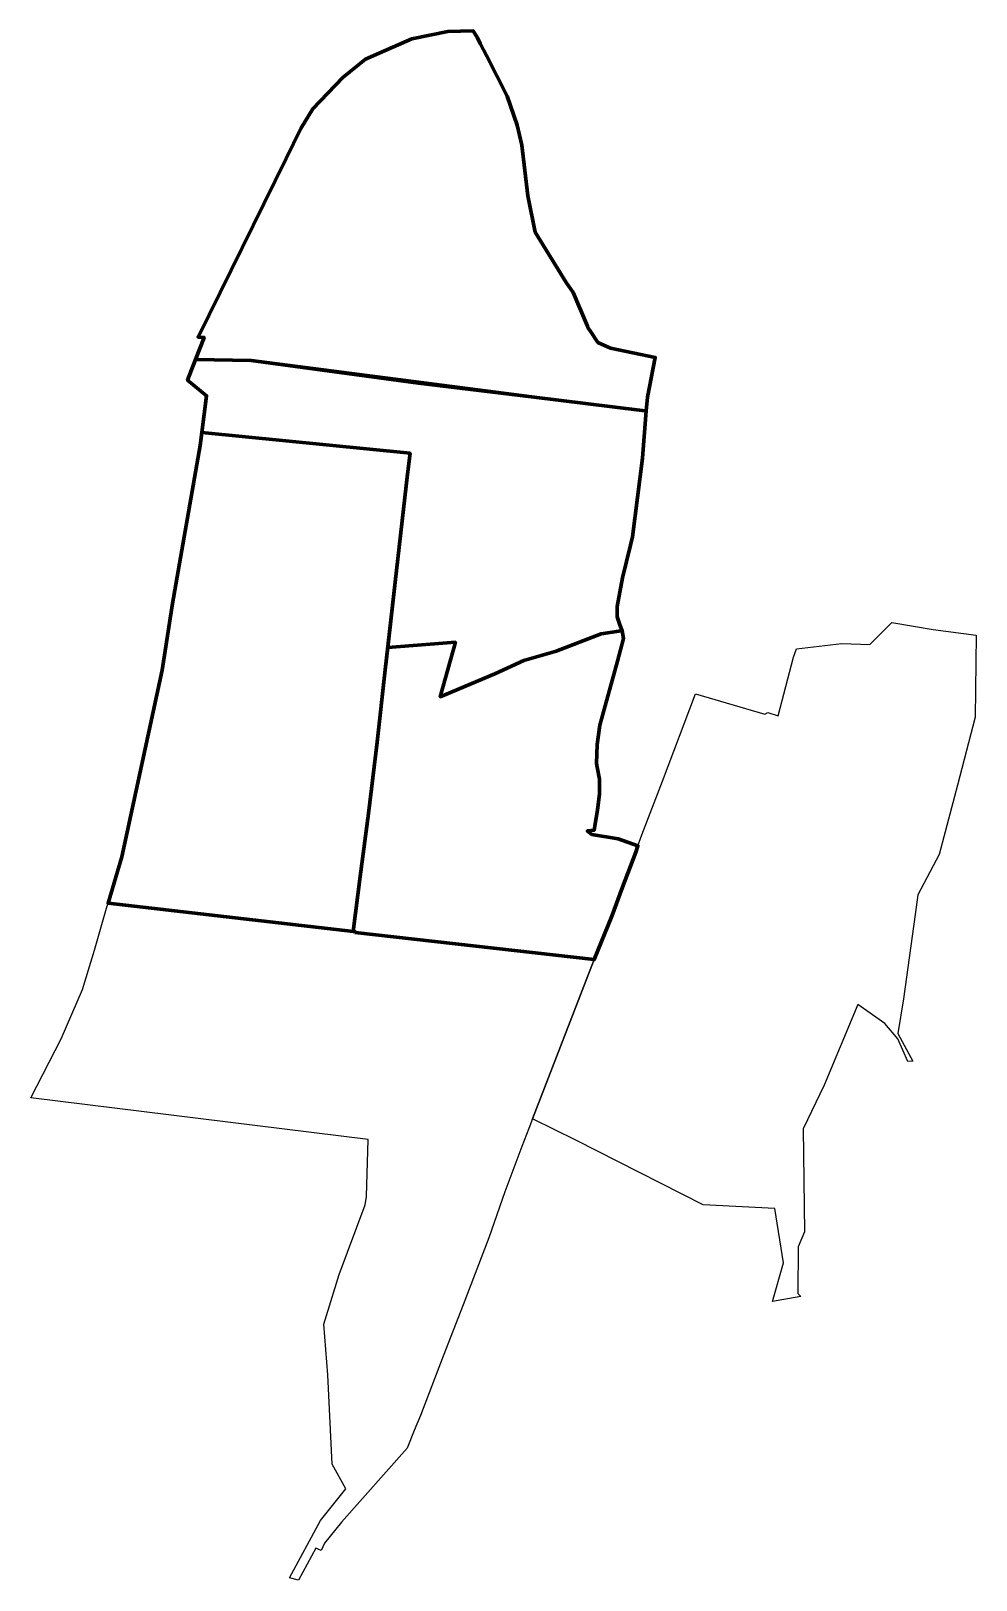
# Model space of a CAD drawing. Header units: metres. Extents: x 2741604 to 2810775, y 6621198 to 9361858.
# Drawn here: x 2741604 to 2745205, y 6621198 to 6627098 of the extents above; entities outside this region: 1.
import ezdxf

# ---------------------------------------------------------------- set-up
doc = ezdxf.new("R2010")
doc.units = ezdxf.units.M
doc.header["$MEASUREMENT"] = 0
doc.layers.add('район', color=6, linetype='Continuous')
doc.styles.get("Standard").update_dxf_attribs({"font": 'arial.ttf'})

msp = doc.modelspace()

# ---------------------------------------------------------------- linework, layer by layer
at = {"layer": 'район', "color": 6, "lineweight": 100}
for points in [[(2742632.2, 6626726), (2742576.2, 6626612.5), (2742240.2, 6625931.8), (2742263.3, 6625930.8), (2742230.7, 6625846.2), (2742443, 6625842.4), (2743511.3, 6625704.2), (2743932.9, 6625653.1), (2743947.9, 6625651.3), (2743952.6, 6625703.4), (2743982.9, 6625854.8), (2743812.1, 6625889.3), (2743764.2, 6625912.1), (2743737.3, 6625952.5), (2743726.4, 6625968.2), (2743724, 6625974), (2743670.4, 6626102.1), (2743643.4, 6626140.4), (2743525, 6626331.8), (2743497.7, 6626469.9), (2743474.2, 6626663.7), (2743456.8, 6626739.1), (2743418.7, 6626850.3), (2743339.3, 6627004.1), (2743316, 6627050.6), (2743305.3, 6627072.1), (2743288.9, 6627098), (2743192.6, 6627095.6), (2743054.6, 6627067.5), (2742878.1, 6626990.5), (2742791.9, 6626920.8), (2742677.6, 6626800.9), (2742632.2, 6626726)], [(2742230.7, 6625846.2), (2742443, 6625842.4), (2743080.1, 6625756.4), (2743511.3, 6625704.2), (2743932.9, 6625653.1), (2743947.9, 6625651.3), (2743934.1, 6625470.9), (2743896, 6625171.8), (2743888, 6625139.3), (2743857.6, 6625015.2), (2743837.1, 6624906), (2743837.7, 6624866.5), (2743847.6, 6624836.3), (2743857.2, 6624813.5), (2743843.7, 6624811.7), (2743776.8, 6624802.4), (2743604.9, 6624735.6), (2743482.2, 6624700.7), (2743371.6, 6624649.5), (2743163.1, 6624562.5), (2743221, 6624769.6), (2742963.5, 6624749.8), (2742991.7, 6624998.8), (2743039.2, 6625409.8), (2743048.6, 6625489.8), (2742254.8, 6625568.7), (2742272.7, 6625708.7), (2742200.5, 6625768), (2742230.7, 6625846.2)], [(2742838.9, 6623664.7), (2742839.7, 6623667.7), (2742832.2, 6623668.6), (2741897.3, 6623775.7), (2741950.4, 6623952), (2742103.6, 6624663.7), (2742143.6, 6624917.7), (2742248.4, 6625519.2), (2742254.8, 6625568.7), (2743048.6, 6625489.8), (2743039.2, 6625409.8), (2742991.7, 6624998.8), (2742953.9, 6624664.9), (2742923, 6624388.8), (2742890.5, 6624117.9), (2742858.8, 6623877.4), (2742831.6, 6623668.7)], [(2742831.6, 6623668.7), (2742858.8, 6623877.4), (2742890.5, 6624117.9), (2742923, 6624388.8), (2742953.9, 6624664.9), (2742963.5, 6624749.8), (2743221, 6624769.6), (2743163.1, 6624562.5), (2743371.6, 6624649.5), (2743482.2, 6624700.7), (2743580.1, 6624728.6), (2743604.9, 6624735.6), (2743776.8, 6624802.4), (2743843.7, 6624811.7), (2743857.2, 6624813.5), (2743862.2, 6624784.5), (2743839.3, 6624698.2), (2743772.2, 6624454.1), (2743761.9, 6624379.9), (2743759.4, 6624308.4), (2743761.9, 6624294.5), (2743770.5, 6624248.1), (2743770.9, 6624191.3), (2743762.5, 6624132.1), (2743752.2, 6624069.1), (2743749.7, 6624053.7), (2743723.5, 6624051.2), (2743741.4, 6624038), (2743841.5, 6624021.5), (2743916.9, 6623994.4), (2743908.3, 6623970.3), (2743858.2, 6623837.1), (2743816.8, 6623727.1), (2743750.2, 6623561.2), (2742838.9, 6623664.7)]]:
    msp.add_lwpolyline(points, dxfattribs=at)
at = {"layer": 'район'}
for points in [[(2744537.6, 6622278.4), (2744429.7, 6622258.7), (2744471.2, 6622406.3), (2744438.5, 6622612.6), (2744165.4, 6622626.9), (2743680.6, 6622873.6), (2743515.4, 6622954.7), (2743750.2, 6623561.2), (2743816.8, 6623727.1), (2743858.2, 6623837.1), (2743908.3, 6623970.3), (2743916.9, 6623994.4), (2743931.9, 6624036.3), (2744010.9, 6624241.3), (2744136.3, 6624573.6), (2744400.4, 6624495.6), (2744412.4, 6624502.1), (2744451.3, 6624489.7), (2744509.5, 6624712.7), (2744521.2, 6624744.6), (2744694.4, 6624765.2), (2744800.5, 6624760.9), (2744884.2, 6624844.6), (2745041.6, 6624818.9), (2745205.3, 6624797), (2745202.3, 6624484), (2745134.1, 6624225.1), (2745122.9, 6624182.2), (2745064.8, 6623960.8), (2744983.7, 6623808), (2744972.7, 6623732.8), (2744928.9, 6623411.9), (2744907.8, 6623279.1), (2744964.7, 6623174), (2744944.8, 6623172.6), (2744906.8, 6623259.4), (2744857.4, 6623317.6), (2744754.2, 6623389.8), (2744627.1, 6623082.9), (2744546.9, 6622916.2), (2744552.1, 6622524.5), (2744527.5, 6622467.6), (2744526.7, 6622289.7), (2744537.6, 6622278.4)], [(2741897.3, 6623775.7), (2742831.6, 6623668.7), (2742839.7, 6623667.7), (2742838.9, 6623664.7), (2743750.2, 6623561.2), (2743515.4, 6622954.7), (2743501.4, 6622918.1), (2743474.9, 6622848.6), (2743409.1, 6622676), (2743349.1, 6622501.7), (2743250.1, 6622246.5), (2743174.8, 6622051), (2743087.9, 6621825.2), (2743064.4, 6621767.7), (2743036.7, 6621699.7), (2742787, 6621417.8), (2742722.8, 6621338.8), (2742709.2, 6621310.7), (2742689, 6621319.4), (2742623.4, 6621198), (2742589.4, 6621206.6), (2742707.4, 6621425), (2742803.1, 6621545.6), (2742751.6, 6621638.7), (2742735.2, 6621979.7), (2742719.3, 6622172.1), (2742778.2, 6622361.5), (2742877.7, 6622627), (2742882.6, 6622658.7), (2742889.1, 6622875.4), (2741603.6, 6623034.5), (2741719, 6623259.6), (2741800.6, 6623447.6), (2741845.9, 6623596.5), (2741891.5, 6623756.6), (2741897.3, 6623775.7)]]:
    msp.add_lwpolyline(points, dxfattribs=at)

# ---------------------------------------------------------------- texts
at = {"insert": (2810773.6, 9361858.4), "char_height": 0.2, "width": 1.855, "attachment_point": 1}
msp.add_mtext('2741556.9588', dxfattribs=at)

doc.saveas('drawing.dxf')
